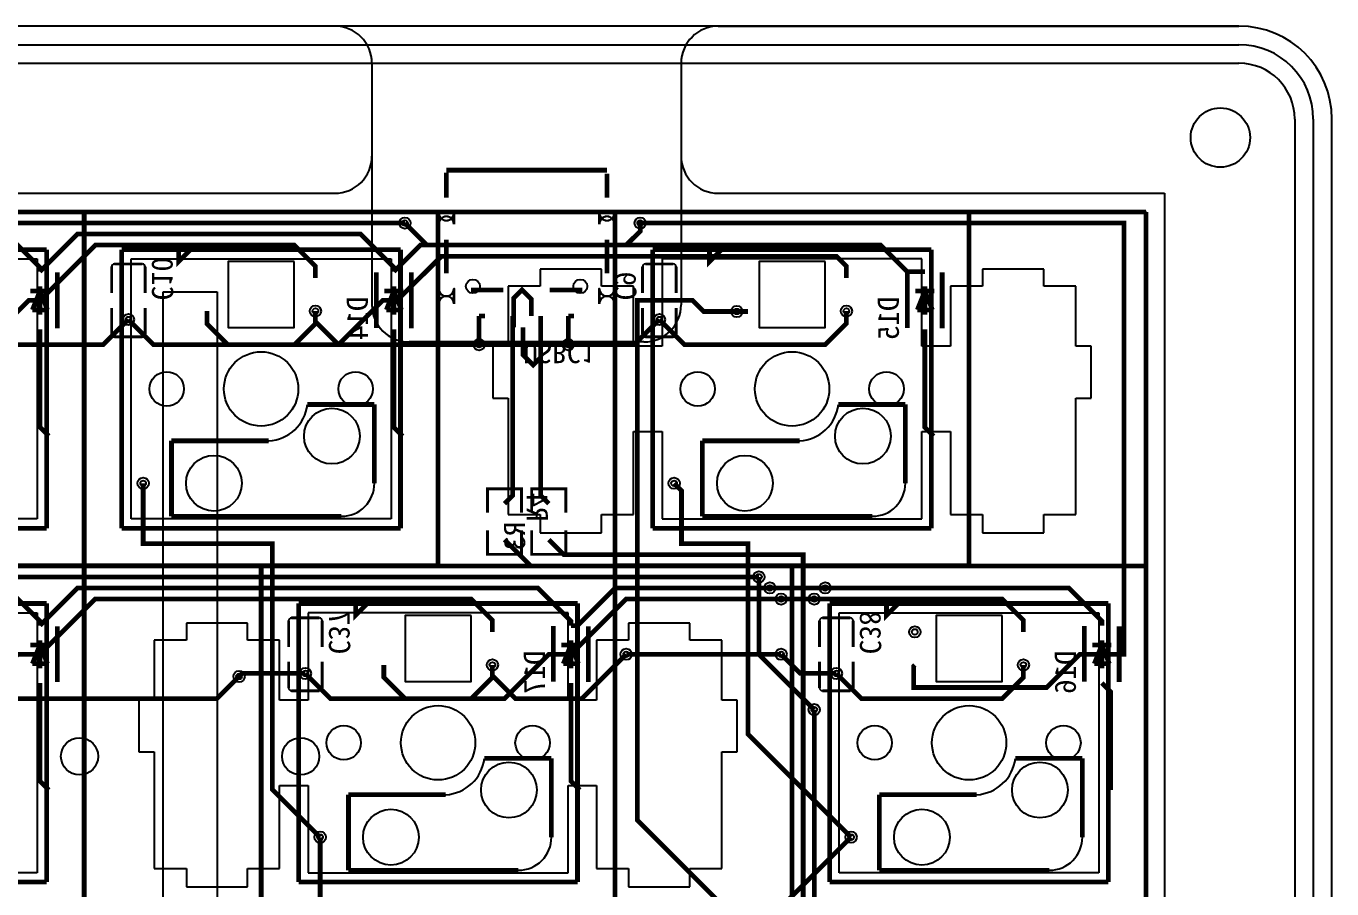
# Model space of a CAD drawing. Extents: x -401 to 1070, y -422 to 1263.
# Drawn here: x -146.3 to -76, y 778.6 to 825 of the extents above; entities that cross this region are included whole.
import ezdxf

# ---------------------------------------------------------------- set-up
doc = ezdxf.new("R2010")
doc.units = 0
doc.header["$MEASUREMENT"] = 0
for name, color, linetype, true_color in [('BoardOutLine', 6, 'Continuous', 0xff00ff), ('BottomLayer', 5, 'Continuous', 0x0000ff), ('BottomSilkLayer', 7, 'Continuous', 0x66cc33), ('BottomSolderMaskLayer', 7, 'Continuous', 0xaa00ff), ('Document', 7, 'Continuous', 0xffffff), ('Hole', 7, 'Continuous', 0x222222), ('Multi-Layer', 7, 'Continuous', 0xc0c0c0), ('TopLayer', 1, 'Continuous', 0xff0000), ('TopSilkLayer', 7, 'Continuous', 0xffcc00), ('TopSolderMaskLayer', 7, 'Continuous', 0x800080)]:
    doc.layers.add(name, color=color, linetype=linetype, true_color=true_color)

msp = doc.modelspace()

# ---------------------------------------------------------------- linework, layer by layer
at = {"linetype": 'Continuous'}
for p, q in [((-80.998, 825.002), (-395.809, 825.002)), ((-80.998, 825.002), (-395.809, 825.002)), ((-129.661, 825.002), (-395.809, 825.002)), ((-129.661, 825.002), (-395.809, 825.002)), ((-129.661, 825.002), (-395.809, 825.002)), ((-109.021, 825.002), (-80.998, 825.002)), ((-109.021, 825.002), (-80.998, 825.002)), ((-109.021, 825.002), (-80.998, 825.002)), ((-395.809, 824.003), (-80.998, 824.003)), ((-127.661, 823.002), (-127.661, 818.002)), ((-127.661, 823.002), (-127.661, 818.002)), ((-127.661, 823.002), (-127.661, 818.002)), ((-111.021, 823.002), (-111.021, 818.002)), ((-111.021, 823.002), (-111.021, 818.002)), ((-111.021, 823.002), (-111.021, 818.002)), ((-76.998, 820.002), (-76.998, 695.692)), ((-75.998, 695.692), (-75.998, 820.002)), ((-75.998, 695.692), (-75.998, 820.002)), ((-75.998, 695.692), (-75.998, 820.002)), ((-75.998, 695.692), (-75.998, 820.002)), ((-75.998, 695.692), (-75.998, 820.002)), ((-127.661, 818.002), (-127.661, 810.002)), ((-127.661, 818.002), (-127.661, 810.002)), ((-111.021, 818.002), (-111.021, 810.002)), ((-111.021, 818.002), (-111.021, 810.002)), ((-390.809, 816.003), (-129.661, 816.003)), ((-109.021, 816.003), (-85.009, 816.003)), ((-138.898, 740.692), (-138.898, 810.692)), ((-138.898, 810.692), (-135.998, 810.692)), ((-135.998, 810.692), (-135.998, 740.692)), ((-113.021, 808.002), (-125.661, 808.002)), ((-113.021, 808.002), (-125.661, 808.002))]:
    msp.add_line(p, q, dxfattribs=at)
at = {"color": 0}
for p, q in [((-395.809, 823.002), (-80.998, 823.002)), ((-77.998, 820.002), (-77.998, 695.692)), ((-86.002, 814.998), (-390.804, 814.998)), ((-86.002, 814.998), (-390.804, 814.998)), ((-86.002, 814.998), (-390.804, 814.998)), ((-86.002, 700.697), (-86.002, 814.998)), ((-86.002, 700.697), (-86.002, 814.998)), ((-86.002, 700.697), (-86.002, 814.998)), ((-159.674, 812.467), (-145.684, 812.467)), ((-145.684, 812.467), (-145.684, 798.477)), ((-140.624, 812.467), (-126.634, 812.467)), ((-140.624, 798.477), (-140.624, 812.467)), ((-126.634, 812.467), (-126.634, 798.477)), ((-112.049, 812.467), (-112.049, 807.767)), ((-98.059, 812.467), (-112.049, 812.467)), ((-98.059, 807.767), (-98.059, 812.467)), ((-115.308, 811.918), (-118.599, 811.918)), ((-118.599, 811.918), (-118.599, 810.996)), ((-115.308, 810.996), (-115.308, 811.918)), ((-91.509, 811.918), (-94.799, 811.918)), ((-94.799, 811.918), (-94.799, 810.996)), ((-91.509, 810.996), (-91.509, 811.918)), ((-118.599, 810.996), (-120.324, 810.996)), ((-120.324, 810.996), (-120.324, 807.767)), ((-113.584, 810.996), (-115.308, 810.996)), ((-113.584, 807.767), (-113.584, 810.996)), ((-94.799, 810.996), (-96.524, 810.996)), ((-96.524, 810.996), (-96.524, 807.767)), ((-89.784, 810.996), (-91.509, 810.996)), ((-89.784, 807.767), (-89.784, 810.996)), ((-120.324, 807.767), (-121.148, 807.767)), ((-121.148, 807.767), (-121.148, 804.977)), ((-112.049, 807.767), (-113.584, 807.767)), ((-96.524, 807.767), (-98.059, 807.767)), ((-88.958, 807.767), (-89.784, 807.767)), ((-88.958, 804.977), (-88.958, 807.767)), ((-121.148, 804.977), (-120.324, 804.977)), ((-120.324, 804.977), (-120.324, 798.707)), ((-89.784, 798.707), (-89.784, 804.977)), ((-89.784, 804.977), (-88.958, 804.977)), ((-113.584, 798.707), (-113.584, 803.177)), ((-113.584, 803.177), (-112.049, 803.177)), ((-112.049, 803.177), (-112.049, 798.477)), ((-98.059, 798.477), (-98.059, 803.177)), ((-98.059, 803.177), (-96.524, 803.177)), ((-96.524, 803.177), (-96.524, 798.707)), ((-145.684, 798.477), (-159.674, 798.477)), ((-126.634, 798.477), (-140.624, 798.477)), ((-120.324, 798.707), (-118.599, 798.707)), ((-118.599, 798.707), (-118.599, 797.726)), ((-115.308, 797.726), (-115.308, 798.707)), ((-115.308, 798.707), (-113.584, 798.707)), ((-112.049, 798.477), (-98.059, 798.477)), ((-96.524, 798.707), (-94.799, 798.707)), ((-94.799, 798.707), (-94.799, 797.726)), ((-91.509, 797.726), (-91.509, 798.707)), ((-91.509, 798.707), (-89.784, 798.707)), ((-118.599, 797.726), (-115.308, 797.726)), ((-94.799, 797.726), (-91.509, 797.726)), ((-159.674, 793.418), (-145.684, 793.418)), ((-145.684, 793.418), (-145.684, 779.427)), ((-131.099, 793.418), (-131.099, 788.717)), ((-117.109, 793.418), (-131.099, 793.418)), ((-117.109, 788.717), (-117.109, 793.418)), ((-102.524, 793.418), (-88.534, 793.418)), ((-102.524, 779.427), (-102.524, 793.418)), ((-88.534, 793.418), (-88.534, 779.427)), ((-134.358, 792.868), (-137.649, 792.868)), ((-137.649, 792.868), (-137.649, 791.947)), ((-134.358, 791.947), (-134.358, 792.868)), ((-110.559, 792.868), (-113.849, 792.868)), ((-113.849, 792.868), (-113.849, 791.947)), ((-110.559, 791.947), (-110.559, 792.868)), ((-137.649, 791.947), (-139.374, 791.947)), ((-139.374, 791.947), (-139.374, 788.717)), ((-132.634, 791.947), (-134.358, 791.947)), ((-132.634, 788.717), (-132.634, 791.947)), ((-113.849, 791.947), (-115.574, 791.947)), ((-115.574, 791.947), (-115.574, 788.717)), ((-108.834, 791.947), (-110.559, 791.947)), ((-108.834, 788.717), (-108.834, 791.947)), ((-139.374, 788.717), (-140.198, 788.717)), ((-140.198, 788.717), (-140.198, 785.928)), ((-131.099, 788.717), (-132.634, 788.717)), ((-115.574, 788.717), (-117.109, 788.717)), ((-108.008, 788.717), (-108.834, 788.717)), ((-108.008, 785.928), (-108.008, 788.717)), ((-140.198, 785.928), (-139.374, 785.928)), ((-139.374, 785.928), (-139.374, 779.657)), ((-108.834, 779.657), (-108.834, 785.928)), ((-108.834, 785.928), (-108.008, 785.928)), ((-132.634, 779.657), (-132.634, 784.126)), ((-132.634, 784.126), (-131.099, 784.126)), ((-131.099, 784.126), (-131.099, 779.427)), ((-117.109, 779.427), (-117.109, 784.126)), ((-117.109, 784.126), (-115.574, 784.126)), ((-115.574, 784.126), (-115.574, 779.657)), ((-145.684, 779.427), (-159.674, 779.427)), ((-139.374, 779.657), (-137.649, 779.657)), ((-137.649, 779.657), (-137.649, 778.678)), ((-134.358, 778.678), (-134.358, 779.657)), ((-134.358, 779.657), (-132.634, 779.657)), ((-131.099, 779.427), (-117.109, 779.427)), ((-115.574, 779.657), (-113.849, 779.657)), ((-113.849, 779.657), (-113.849, 778.678)), ((-110.559, 778.678), (-110.559, 779.657)), ((-110.559, 779.657), (-108.834, 779.657)), ((-88.534, 779.427), (-102.524, 779.427)), ((-137.649, 778.678), (-134.358, 778.678)), ((-113.849, 778.678), (-110.559, 778.678))]:
    msp.add_line(p, q, dxfattribs=at)
msp.add_line((-85.009, 816.003), (-85.009, 700.702))
at = {"linetype": 'Continuous'}
for centre, radius in [((-82, 819), 1.596), ((-82, 819), 1.596), ((-82, 819), 1.596), ((-82, 819), 1.596), ((-82, 819), 1.596), ((-82, 819), 1.596), ((-82, 819), 1.596), ((-143.398, 785.692), 1), ((-131.498, 785.692), 1)]:
    msp.add_circle(centre, radius, dxfattribs=at)
for centre, radius, start, end in [((-129.661, 823.002), 2, 0, 90), ((-129.661, 823.002), 2, 0, 90), ((-129.661, 823.002), 2, 0, 90), ((-109.021, 823.002), 2, 90, 180), ((-109.021, 823.002), 2, 90, 180), ((-109.021, 823.002), 2, 90, 180), ((-80.998, 820.002), 5, 0, 90), ((-80.998, 820.002), 5, 0, 90), ((-80.998, 820.002), 5, 0, 90), ((-80.998, 820.002), 5, 0, 90), ((-80.998, 820.002), 5, 0, 90), ((-80.998, 820.002), 4, 0, 90), ((-80.998, 820.002), 3, 0, 90), ((-129.661, 818.002), 2, 270, 0), ((-109.021, 818.002), 2, 180, 270), ((-125.661, 810.002), 2, 180, 270), ((-125.661, 810.002), 2, 180, 270), ((-113.021, 810.002), 2, 270, 0), ((-113.021, 810.002), 2, 270, 0)]:
    msp.add_arc(centre, radius, start, end, dxfattribs=at)
at = {"layer": 'BoardOutLine', "const_width": 0.254}
for points in [[(-390.801, 814.997), (-390.801, 814.997), (-86.001, 814.997)], [(-86.001, 814.997), (-86.001, 814.997), (-86.001, 700.697)]]:
    msp.add_lwpolyline(points, dxfattribs=at)
at = {"layer": 'BottomLayer', "const_width": 0.254}
for points in [[(-378.358, 811.442), (-375.397, 814.402), (-125.884, 814.402)], [(-98.444, 790.613), (-98.499, 790.557), (-98.499, 789.399), (-91.356, 789.399), (-89.57, 791.185), (-87.188, 791.185), (-87.188, 814.402), (-113.383, 814.402)], [(-164.581, 811.785), (-162.558, 813.807), (-147.316, 813.807), (-145.53, 812.021), (-145.53, 811.785)], [(-145.53, 811.785), (-143.508, 813.807), (-128.266, 813.807), (-126.48, 812.021), (-126.48, 811.785)], [(-155.595, 809.664), (-155.595, 808.989), (-154.46, 807.854), (-148.507, 807.854), (-146.125, 810.235), (-145.53, 810.235), (-142.553, 813.212), (-131.838, 813.212), (-130.703, 812.077), (-130.703, 811.442)], [(-126.479, 811.785), (-125.054, 813.212), (-100.287, 813.212), (-98.859, 811.785), (-97.904, 811.785)], [(-102.127, 811.442), (-102.127, 812.077), (-102.667, 812.616), (-123.92, 812.616), (-126.301, 810.235), (-127.075, 810.235), (-129.456, 807.854), (-135.41, 807.854), (-136.545, 808.989), (-136.545, 809.664)], [(-120.032, 808.78), (-120.032, 810.354), (-119.582, 810.804), (-119.086, 810.309), (-119.086, 809.397)], [(-121.896, 809.397), (-121.896, 809.397), (-121.576, 809.397)], [(-121.896, 809.397), (-121.896, 809.397), (-121.896, 807.854)], [(-120.086, 809.397), (-120.086, 799.735), (-120.527, 799.295)], [(-119.532, 808.78), (-119.532, 807.304), (-118.982, 806.754), (-118.586, 807.15), (-118.586, 809.397)], [(-118.586, 809.397), (-118.586, 799.735), (-118.145, 799.295)], [(-117.096, 809.397), (-117.096, 809.397), (-116.786, 809.397)], [(-117.096, 809.397), (-117.096, 809.397), (-117.096, 807.854)], [(-112.192, 809.205), (-113.543, 807.854), (-117.096, 807.854)], [(-145.054, 802.933), (-145.53, 803.409), (-145.53, 808.685)], [(-126.004, 802.933), (-126.48, 803.409), (-126.48, 808.685)], [(-97.428, 802.933), (-97.904, 803.409), (-97.904, 808.685)], [(-120.527, 797.362), (-119.112, 795.947), (-105.048, 795.947), (-105.048, 719.746), (-188.394, 719.746), (-192.561, 715.578), (-193.156, 715.578), (-195.476, 713.258), (-201.637, 713.258)], [(-118.145, 797.362), (-117.326, 796.543), (-104.453, 796.543), (-104.453, 794.741)], [(-378.358, 792.391), (-375.397, 795.352), (-106.834, 795.352)], [(-104.453, 794.741), (-104.453, 719.15), (-188.394, 719.15), (-192.561, 714.983), (-193.156, 714.983), (-195.668, 712.471), (-201.637, 712.471)], [(-164.581, 792.735), (-162.559, 794.757), (-147.316, 794.757), (-145.53, 792.971), (-145.53, 792.735)], [(-145.53, 792.735), (-143.508, 794.757), (-118.74, 794.757), (-116.955, 792.971), (-116.955, 792.735)], [(-116.955, 792.735), (-116.595, 792.735), (-114.573, 794.757), (-106.239, 794.757)], [(-88.379, 792.735), (-88.379, 792.971), (-90.165, 794.757), (-103.262, 794.757)], [(-155.595, 790.613), (-155.595, 789.938), (-154.46, 788.803), (-149.102, 788.803), (-146.721, 791.185), (-145.53, 791.185), (-142.553, 794.161), (-122.312, 794.161), (-121.178, 793.026), (-121.178, 792.391)], [(-127.02, 790.613), (-127.02, 789.939), (-125.884, 788.803), (-120.526, 788.803), (-118.145, 791.185), (-116.955, 791.185), (-113.978, 794.161), (-106.087, 794.161)], [(-106.087, 794.161), (-106.087, 794.161), (-105.643, 794.161)], [(-92.602, 792.391), (-92.602, 793.026), (-93.737, 794.161), (-103.857, 794.161)], [(-105.643, 791.185), (-105.643, 791.185), (-113.978, 791.185)], [(-134.814, 789.994), (-134.654, 790.155), (-131.242, 790.155)], [(-145.054, 783.882), (-145.53, 784.358), (-145.53, 789.635)], [(-116.479, 783.882), (-116.955, 784.358), (-116.955, 789.635)], [(-88.379, 789.635), (-87.903, 789.159), (-87.903, 783.882)], [(-98.444, 771.563), (-100.849, 769.158), (-103.857, 769.158), (-103.857, 788.208)]]:
    msp.add_lwpolyline(points, dxfattribs=at)
at = {"layer": 'BottomSilkLayer'}
for points, const_width in [([(-115.016, 817.248), (-115.016, 817.248), (-123.656, 817.248)], 0.254), ([(-123.656, 817.112), (-123.656, 817.112), (-123.656, 815.776)], 0.254), ([(-115.016, 817.061), (-115.016, 817.061), (-115.016, 815.776)], 0.254), ([(-123.656, 813.514), (-123.656, 813.514), (-123.656, 811.696)], 0.254), ([(-115.016, 813.514), (-115.016, 813.514), (-115.016, 811.696)], 0.254), ([(-144.597, 811.742), (-144.597, 811.742), (-144.597, 808.742)], 0.254), ([(-141.671, 810.636), (-141.671, 810.636), (-141.671, 812.046)], 0.152), ([(-141.519, 812.199), (-141.519, 812.199), (-140.016, 812.199)], 0.152), ([(-139.864, 812.046), (-139.864, 812.046), (-139.864, 810.636)], 0.152), ([(-127.426, 811.755), (-127.426, 811.755), (-127.426, 808.755)], 0.254), ([(-125.547, 811.742), (-125.547, 811.742), (-125.547, 808.742)], 0.254), ([(-113.096, 810.636), (-113.096, 810.636), (-113.096, 812.046)], 0.152), ([(-112.943, 812.199), (-112.943, 812.199), (-111.441, 812.199)], 0.152), ([(-111.288, 812.046), (-111.288, 812.046), (-111.288, 810.636)], 0.152), ([(-98.851, 811.755), (-98.851, 811.755), (-98.851, 808.755)], 0.254), ([(-96.971, 811.742), (-96.971, 811.742), (-96.971, 808.742)], 0.254), ([(-145.53, 810.997), (-145.53, 810.997), (-145.53, 809.473)], 0.254), ([(-126.48, 810.997), (-126.48, 810.997), (-126.48, 809.473)], 0.254), ([(-97.904, 810.997), (-97.904, 810.997), (-97.904, 809.473)], 0.254), ([(-146.038, 810.743), (-146.038, 810.743), (-145.022, 810.743)], 0.254), ([(-145.53, 810.743), (-145.53, 810.743), (-145.937, 809.727)], 0.254), ([(-145.124, 809.727), (-145.124, 809.727), (-145.53, 810.743)], 0.254), ([(-126.988, 810.743), (-126.988, 810.743), (-125.972, 810.743)], 0.254), ([(-126.48, 810.743), (-126.48, 810.743), (-126.886, 809.727)], 0.254), ([(-126.073, 809.727), (-126.073, 809.727), (-126.48, 810.743)], 0.254), ([(-122.336, 810.8), (-122.336, 810.8), (-120.586, 810.8)], 0.254), ([(-118.088, 810.797), (-118.088, 810.797), (-116.338, 810.797)], 0.254), ([(-98.412, 810.743), (-98.412, 810.743), (-97.396, 810.743)], 0.254), ([(-97.904, 810.743), (-97.904, 810.743), (-98.311, 809.727)], 0.254), ([(-97.498, 809.727), (-97.498, 809.727), (-97.904, 810.743)], 0.254), ([(-145.937, 809.727), (-145.937, 809.727), (-145.124, 809.727)], 0.254), ([(-141.671, 809.834), (-141.671, 809.834), (-141.671, 808.424)], 0.152), ([(-139.864, 808.424), (-139.864, 808.424), (-139.864, 809.834)], 0.152), ([(-126.886, 809.727), (-126.886, 809.727), (-126.073, 809.727)], 0.254), ([(-113.096, 809.834), (-113.096, 809.834), (-113.096, 808.424)], 0.152), ([(-111.288, 808.424), (-111.288, 808.424), (-111.288, 809.834)], 0.152), ([(-98.311, 809.727), (-98.311, 809.727), (-97.498, 809.727)], 0.254), ([(-141.519, 808.272), (-141.519, 808.272), (-140.016, 808.272)], 0.152), ([(-112.943, 808.272), (-112.943, 808.272), (-111.441, 808.272)], 0.152), ([(-121.444, 798.805), (-121.444, 800.09), (-119.609, 800.09), (-119.609, 798.805)], 0.152), ([(-117.228, 798.805), (-117.228, 800.09), (-119.062, 800.09), (-119.062, 798.805)], 0.152), ([(-121.444, 797.852), (-121.444, 796.567), (-119.609, 796.567), (-119.609, 797.852)], 0.152), ([(-117.228, 797.852), (-117.228, 796.567), (-119.062, 796.567), (-119.062, 797.852)], 0.152), ([(-144.597, 792.691), (-144.597, 792.691), (-144.597, 789.691)], 0.254), ([(-132.146, 791.586), (-132.146, 791.586), (-132.146, 792.996)], 0.152), ([(-131.994, 793.148), (-131.994, 793.148), (-130.491, 793.148)], 0.152), ([(-130.339, 792.996), (-130.339, 792.996), (-130.339, 791.586)], 0.152), ([(-117.901, 792.705), (-117.901, 792.705), (-117.901, 789.705)], 0.254), ([(-116.021, 792.691), (-116.021, 792.691), (-116.021, 789.691)], 0.254), ([(-103.57, 791.586), (-103.57, 791.586), (-103.57, 792.996)], 0.152), ([(-103.418, 793.148), (-103.418, 793.148), (-101.916, 793.148)], 0.152), ([(-101.763, 792.996), (-101.763, 792.996), (-101.763, 791.586)], 0.152), ([(-89.325, 792.705), (-89.325, 792.705), (-89.325, 789.705)], 0.254), ([(-87.446, 792.691), (-87.446, 792.691), (-87.446, 789.691)], 0.254), ([(-145.53, 791.947), (-145.53, 791.947), (-145.53, 790.423)], 0.254), ([(-116.955, 791.947), (-116.955, 791.947), (-116.955, 790.423)], 0.254), ([(-88.379, 791.947), (-88.379, 791.947), (-88.379, 790.423)], 0.254), ([(-146.038, 791.693), (-146.038, 791.693), (-145.022, 791.693)], 0.254), ([(-145.53, 791.693), (-145.53, 791.693), (-145.937, 790.677)], 0.254), ([(-145.124, 790.677), (-145.124, 790.677), (-145.53, 791.693)], 0.254), ([(-117.463, 791.693), (-117.463, 791.693), (-116.447, 791.693)], 0.254), ([(-116.955, 791.693), (-116.955, 791.693), (-117.361, 790.677)], 0.254), ([(-116.548, 790.677), (-116.548, 790.677), (-116.955, 791.693)], 0.254), ([(-88.887, 791.693), (-88.887, 791.693), (-87.871, 791.693)], 0.254), ([(-88.379, 791.693), (-88.379, 791.693), (-88.785, 790.677)], 0.254), ([(-87.973, 790.677), (-87.973, 790.677), (-88.379, 791.693)], 0.254), ([(-145.937, 790.677), (-145.937, 790.677), (-145.124, 790.677)], 0.254), ([(-132.146, 790.784), (-132.146, 790.784), (-132.146, 789.373)], 0.152), ([(-130.339, 789.373), (-130.339, 789.373), (-130.339, 790.784)], 0.152), ([(-117.361, 790.677), (-117.361, 790.677), (-116.548, 790.677)], 0.254), ([(-103.57, 790.784), (-103.57, 790.784), (-103.57, 789.373)], 0.152), ([(-101.763, 789.373), (-101.763, 789.373), (-101.763, 790.784)], 0.152), ([(-88.785, 790.677), (-88.785, 790.677), (-87.973, 790.677)], 0.254), ([(-131.994, 789.221), (-131.994, 789.221), (-130.491, 789.221)], 0.152), ([(-103.418, 789.221), (-103.418, 789.221), (-101.916, 789.221)], 0.152)]:
    msp.add_lwpolyline(points, dxfattribs=dict(at, const_width=const_width))
at = {"layer": 'BottomSilkLayer', "const_width": 0.254}
for points in [[(-138.069, 812.966), (-137.434, 812.966), (-138.069, 812.331), (-138.069, 812.966)], [(-109.493, 812.966), (-108.858, 812.966), (-109.493, 812.331), (-109.493, 812.966)], [(-128.543, 793.915), (-127.908, 793.915), (-128.543, 793.28), (-128.543, 793.915)], [(-99.968, 793.915), (-99.333, 793.915), (-99.968, 793.28), (-99.968, 793.915)]]:
    msp.add_lwpolyline(points, close=True, dxfattribs=at)
at = {"layer": 'BottomSilkLayer'}
for centre, start, end in [((-141.519, 812.046), 90, 180), ((-140.016, 812.046), 0, 90), ((-112.943, 812.046), 90, 180), ((-111.441, 812.046), 0, 90), ((-141.519, 808.424), 180, 270), ((-140.016, 808.424), 270, 360), ((-112.943, 808.424), 180, 270), ((-111.441, 808.424), 270, 360), ((-131.994, 792.996), 90, 180), ((-130.491, 792.996), 0, 90), ((-103.418, 792.996), 90, 180), ((-101.916, 792.996), 0, 90), ((-131.994, 789.373), 180, 270), ((-130.491, 789.373), 270, 0), ((-103.418, 789.373), 180, 270), ((-101.916, 789.373), 270, 0)]:
    msp.add_arc(centre, 0.152, start, end, dxfattribs=at)
at = {"layer": 'BottomSolderMaskLayer'}
for points in [[(-124.073, 814.337), (-124.073, 814.337), (-124.073, 814.954)], [(-123.239, 814.337), (-123.239, 814.337), (-123.239, 814.954)], [(-115.433, 814.337), (-115.433, 814.337), (-115.433, 814.954)], [(-114.599, 814.337), (-114.599, 814.337), (-114.599, 814.954)], [(-124.073, 810.055), (-124.073, 810.055), (-124.073, 810.875)], [(-123.239, 810.055), (-123.239, 810.055), (-123.239, 810.875)], [(-115.433, 810.055), (-115.433, 810.055), (-115.433, 810.875)], [(-114.599, 810.055), (-114.599, 810.055), (-114.599, 810.875)]]:
    msp.add_lwpolyline(points, close=True, dxfattribs=at)
for centre, start, end in [((-123.656, 814.954), 180, 0), ((-123.656, 814.337), 0, 180), ((-115.016, 814.954), 180, 0), ((-115.016, 814.337), 0, 180), ((-123.656, 810.875), 180, 0), ((-123.656, 810.055), 0, 180), ((-115.016, 810.875), 180, 0), ((-115.016, 810.055), 0, 180)]:
    msp.add_arc(centre, 0.417, start, end, dxfattribs=at)
at = {"layer": 'Document', "const_width": 0.254}
for points in [[(-143.149, 795.948), (-162.199, 795.948), (-162.199, 814.998), (-143.149, 814.998)], [(-124.099, 795.948), (-143.149, 795.948), (-143.149, 814.998), (-124.099, 814.998)], [(-143.149, 814.998), (-143.149, 814.998), (-143.149, 795.948)], [(-124.099, 814.998), (-124.099, 814.998), (-124.099, 795.948)], [(-95.523, 795.948), (-114.573, 795.948), (-114.573, 814.998), (-95.523, 814.998)], [(-95.523, 814.998), (-95.523, 814.998), (-95.523, 795.948)], [(-131.134, 804.634), (-131.134, 804.634), (-127.528, 804.634)], [(-127.528, 804.634), (-127.528, 804.634), (-127.528, 800.393)], [(-102.559, 804.634), (-102.559, 804.634), (-98.952, 804.634)], [(-98.952, 804.634), (-98.952, 804.634), (-98.952, 800.393)], [(-138.45, 802.679), (-138.45, 802.679), (-138.45, 798.615)], [(-138.45, 802.679), (-138.45, 802.679), (-133.217, 802.679)], [(-109.874, 802.679), (-109.874, 802.679), (-109.874, 798.615)], [(-109.874, 802.679), (-109.874, 802.679), (-104.642, 802.679)], [(-129.306, 798.615), (-129.306, 798.615), (-138.45, 798.615)], [(-100.73, 798.615), (-100.73, 798.615), (-109.874, 798.615)], [(-143.149, 776.897), (-162.199, 776.897), (-162.199, 795.947), (-143.149, 795.947)], [(-143.149, 795.947), (-143.149, 795.947), (-143.149, 776.897)], [(-114.573, 776.897), (-133.623, 776.897), (-133.623, 795.947), (-114.573, 795.947)], [(-114.573, 795.947), (-114.573, 795.947), (-114.573, 776.897)], [(-85.998, 776.897), (-105.048, 776.897), (-105.048, 795.947), (-85.998, 795.947)], [(-85.998, 795.947), (-85.998, 795.947), (-85.998, 776.897)], [(-121.609, 785.584), (-121.609, 785.584), (-118.002, 785.584)], [(-118.002, 785.584), (-118.002, 785.584), (-118.002, 781.342)], [(-93.034, 785.584), (-93.034, 785.584), (-89.427, 785.584)], [(-89.427, 785.584), (-89.427, 785.584), (-89.427, 781.342)], [(-128.924, 783.628), (-128.924, 783.628), (-128.924, 779.564)], [(-128.924, 783.628), (-128.924, 783.628), (-123.692, 783.628)], [(-100.349, 783.628), (-100.349, 783.628), (-100.349, 779.564)], [(-100.349, 783.628), (-100.349, 783.628), (-95.116, 783.628)], [(-119.78, 779.564), (-119.78, 779.564), (-128.924, 779.564)], [(-91.205, 779.564), (-91.205, 779.564), (-100.349, 779.564)]]:
    msp.add_lwpolyline(points, dxfattribs=at)
at = {"layer": 'Document'}
for centre, radius, start, end in [((-133.338, 804.894), 2.219, 273.12162, 353.27606), ((-104.762, 804.894), 2.219, 273.12162, 353.27606), ((-129.297, 800.384), 1.769, 270, 0.27868), ((-100.721, 800.384), 1.769, 270, 0.27868), ((-123.813, 785.844), 2.219, 273.12162, 353.27606), ((-95.237, 785.844), 2.219, 273.12162, 353.27606), ((-119.772, 781.334), 1.769, 270, 0.27868), ((-91.196, 781.334), 1.769, 270, 0.27868)]:
    msp.add_arc(centre, radius, start, end, dxfattribs=at)
at = {"layer": 'Hole'}
for centre in [(-125.884, 814.402), (-113.221, 814.402), (-130.703, 809.664), (-108.025, 809.64), (-102.127, 809.664), (-140.768, 809.205), (-112.192, 809.205), (-121.896, 807.854), (-117.096, 807.854), (-139.974, 800.393), (-111.398, 800.393), (-106.834, 795.352), (-106.239, 794.757), (-103.262, 794.757), (-105.643, 794.161), (-103.857, 794.161), (-98.444, 792.391), (-113.978, 791.185), (-105.643, 791.185), (-121.178, 790.613), (-92.602, 790.613), (-134.814, 789.994), (-134.814, 789.994), (-131.242, 790.155), (-131.242, 790.155), (-102.667, 790.155), (-103.857, 788.208), (-130.449, 781.342), (-101.873, 781.342)]:
    msp.add_circle(centre, 0.152, dxfattribs=at)
at = {"layer": 'Multi-Layer'}
for points in [[(-124.056, 814.345), (-124.056, 814.345), (-124.056, 814.945)], [(-123.256, 814.345), (-123.256, 814.345), (-123.256, 814.945)], [(-115.416, 814.345), (-115.416, 814.345), (-115.416, 814.945)], [(-114.616, 814.345), (-114.616, 814.345), (-114.616, 814.945)], [(-131.846, 812.331), (-135.402, 812.331), (-135.402, 808.775), (-131.846, 808.775)], [(-103.27, 812.331), (-106.826, 812.331), (-106.826, 808.775), (-103.27, 808.775)], [(-124.056, 810.065), (-124.056, 810.065), (-124.056, 810.865)], [(-123.256, 810.065), (-123.256, 810.065), (-123.256, 810.865)], [(-115.416, 810.065), (-115.416, 810.065), (-115.416, 810.865)], [(-114.616, 810.065), (-114.616, 810.065), (-114.616, 810.865)], [(-122.32, 793.28), (-125.876, 793.28), (-125.876, 789.724), (-122.32, 789.724)], [(-93.745, 793.28), (-97.301, 793.28), (-97.301, 789.724), (-93.745, 789.724)]]:
    msp.add_lwpolyline(points, close=True, dxfattribs=at)
for centre, radius in [((-125.884, 814.402), 0.305), ((-113.221, 814.402), 0.305), ((-122.226, 810.996), 0.375), ((-116.446, 810.996), 0.375), ((-130.703, 809.664), 0.305), ((-108.025, 809.64), 0.305), ((-102.127, 809.664), 0.305), ((-140.768, 809.205), 0.305), ((-112.192, 809.205), 0.305), ((-133.624, 805.473), 2), ((-121.896, 807.854), 0.305), ((-117.096, 807.854), 0.305), ((-105.048, 805.473), 2), ((-138.704, 805.473), 0.925), ((-128.544, 805.473), 0.925), ((-110.128, 805.473), 0.925), ((-99.968, 805.473), 0.925), ((-129.814, 802.933), 1.5), ((-101.238, 802.933), 1.5), ((-136.164, 800.393), 1.5), ((-107.588, 800.393), 1.5), ((-139.974, 800.393), 0.305), ((-111.398, 800.393), 0.305), ((-106.834, 795.352), 0.305), ((-106.239, 794.757), 0.305), ((-103.262, 794.757), 0.305), ((-105.643, 794.161), 0.305), ((-103.857, 794.161), 0.305), ((-98.444, 792.391), 0.305), ((-113.978, 791.185), 0.305), ((-105.643, 791.185), 0.305), ((-121.178, 790.613), 0.305), ((-92.602, 790.613), 0.305), ((-134.814, 789.994), 0.305), ((-134.814, 789.994), 0.305), ((-131.242, 790.155), 0.305), ((-131.242, 790.155), 0.305), ((-102.667, 790.155), 0.305), ((-103.857, 788.208), 0.305), ((-124.099, 786.422), 2), ((-95.523, 786.422), 2), ((-129.179, 786.422), 0.925), ((-119.019, 786.422), 0.925), ((-100.603, 786.422), 0.925), ((-90.443, 786.422), 0.925), ((-120.289, 783.882), 1.5), ((-91.713, 783.882), 1.5), ((-126.639, 781.342), 1.5), ((-98.063, 781.342), 1.5), ((-130.449, 781.342), 0.305), ((-101.873, 781.342), 0.305)]:
    msp.add_circle(centre, radius, dxfattribs=at)
for centre, start, end in [((-123.656, 814.945), 180, 0), ((-123.656, 814.345), 0, 180), ((-115.016, 814.945), 180, 0), ((-115.016, 814.345), 0, 180), ((-123.656, 810.865), 180, 0), ((-123.656, 810.065), 0, 180), ((-115.016, 810.865), 180, 0), ((-115.016, 810.065), 0, 180)]:
    msp.add_arc(centre, 0.4, start, end, dxfattribs=at)
at = {"layer": 'TopLayer', "const_width": 0.254}
for points in [[(-125.884, 814.402), (-124.694, 813.212), (-113.978, 813.212), (-113.221, 813.968), (-113.221, 814.402)], [(-107.429, 809.64), (-109.811, 809.64), (-110.406, 810.235), (-113.383, 810.235), (-113.383, 782.255), (-108.62, 777.492), (-108.62, 739.987)], [(-149.753, 809.664), (-149.753, 809.1), (-148.507, 807.854), (-142.119, 807.854), (-140.768, 809.205)], [(-140.768, 809.205), (-139.416, 807.854), (-131.838, 807.854), (-130.703, 808.989), (-130.703, 809.664)], [(-130.703, 809.664), (-130.703, 809.1), (-129.456, 807.854), (-121.896, 807.854)], [(-112.192, 809.205), (-110.841, 807.854), (-103.262, 807.854), (-102.127, 808.989), (-102.127, 809.664)], [(-121.896, 807.854), (-121.896, 807.854), (-117.096, 807.854)], [(-139.974, 800.393), (-139.974, 797.138), (-133.028, 797.138), (-133.028, 783.922), (-130.449, 781.342)], [(-111.398, 800.393), (-111.001, 799.996), (-111.001, 797.138), (-107.429, 797.138), (-107.429, 786.899), (-101.873, 781.342)], [(-106.834, 795.352), (-106.834, 791.185), (-103.857, 788.208)], [(-106.239, 794.757), (-106.239, 794.757), (-103.262, 794.757)], [(-105.643, 794.161), (-105.643, 794.161), (-103.857, 794.161)], [(-121.178, 790.613), (-121.178, 790.05), (-119.931, 788.803), (-116.359, 788.803), (-113.978, 791.185)], [(-102.667, 790.155), (-104.613, 790.155), (-105.643, 791.185)], [(-149.753, 790.613), (-149.753, 790.05), (-148.507, 788.803), (-136.005, 788.803), (-134.814, 789.994)], [(-131.242, 790.155), (-129.891, 788.803), (-122.312, 788.803), (-121.178, 789.938), (-121.178, 790.613)], [(-102.667, 790.155), (-101.316, 788.803), (-93.737, 788.803), (-92.602, 789.938), (-92.602, 790.613)], [(-130.449, 781.342), (-130.449, 767.055), (-125.686, 762.292)], [(-101.873, 781.342), (-105.723, 777.492), (-107.429, 777.492), (-107.429, 767.848), (-101.873, 762.292)]]:
    msp.add_lwpolyline(points, dxfattribs=at)
at = {"layer": 'TopSilkLayer', "const_width": 0.254}
for points in [[(-145.054, 814.998), (-143.149, 814.998), (-143.149, 813.093)], [(-143.149, 813.093), (-143.149, 814.998), (-141.244, 814.998)], [(-126.004, 814.998), (-124.099, 814.998), (-124.099, 813.093)], [(-114.573, 813.093), (-114.573, 814.998), (-112.668, 814.998)], [(-97.428, 814.998), (-95.523, 814.998), (-95.523, 813.093)], [(-160.174, 812.973), (-160.174, 812.973), (-145.174, 812.973)], [(-145.174, 797.972), (-145.174, 797.972), (-145.174, 812.973)], [(-141.124, 797.972), (-141.124, 797.972), (-141.124, 812.973)], [(-141.124, 812.973), (-141.124, 812.973), (-126.124, 812.973)], [(-126.124, 797.972), (-126.124, 797.972), (-126.124, 812.973)], [(-112.548, 797.972), (-112.548, 797.972), (-112.548, 812.973)], [(-112.548, 812.973), (-112.548, 812.973), (-97.548, 812.973)], [(-97.548, 797.972), (-97.548, 797.972), (-97.548, 812.973)], [(-160.174, 797.972), (-160.174, 797.972), (-145.174, 797.972)], [(-143.149, 797.853), (-143.149, 795.948), (-145.054, 795.948)], [(-141.244, 795.948), (-143.149, 795.948), (-143.149, 797.853)], [(-141.124, 797.972), (-141.124, 797.972), (-126.124, 797.972)], [(-124.099, 797.853), (-124.099, 795.948), (-126.004, 795.948)], [(-112.668, 795.948), (-114.573, 795.948), (-114.573, 797.853)], [(-112.548, 797.972), (-112.548, 797.972), (-97.548, 797.972)], [(-95.523, 797.853), (-95.523, 795.948), (-97.428, 795.948)], [(-145.054, 795.947), (-143.149, 795.947), (-143.149, 794.042)], [(-133.623, 794.042), (-133.623, 795.947), (-131.718, 795.947)], [(-116.478, 795.947), (-114.573, 795.947), (-114.573, 794.042)], [(-105.048, 794.042), (-105.048, 795.947), (-103.143, 795.947)], [(-87.903, 795.947), (-85.998, 795.947), (-85.998, 794.042)], [(-160.174, 793.922), (-160.174, 793.922), (-145.174, 793.922)], [(-145.174, 778.922), (-145.174, 778.922), (-145.174, 793.922)], [(-131.598, 778.922), (-131.598, 778.922), (-131.598, 793.922)], [(-131.598, 793.922), (-131.598, 793.922), (-116.598, 793.922)], [(-116.598, 778.922), (-116.598, 778.922), (-116.598, 793.922)], [(-103.023, 778.922), (-103.023, 778.922), (-103.023, 793.922)], [(-103.023, 793.922), (-103.023, 793.922), (-88.023, 793.922)], [(-88.023, 778.922), (-88.023, 778.922), (-88.023, 793.922)], [(-160.174, 778.922), (-160.174, 778.922), (-145.174, 778.922)], [(-143.149, 778.802), (-143.149, 776.897), (-145.054, 776.897)], [(-131.718, 776.897), (-133.623, 776.897), (-133.623, 778.802)], [(-131.598, 778.922), (-131.598, 778.922), (-116.598, 778.922)], [(-114.573, 778.802), (-114.573, 776.897), (-116.478, 776.897)], [(-103.143, 776.897), (-105.048, 776.897), (-105.048, 778.802)], [(-103.023, 778.922), (-103.023, 778.922), (-88.023, 778.922)], [(-85.998, 778.802), (-85.998, 776.897), (-87.903, 776.897)]]:
    msp.add_lwpolyline(points, dxfattribs=at)
at = {"layer": 'TopSolderMaskLayer'}
for points in [[(-124.073, 814.337), (-124.073, 814.337), (-124.073, 814.954)], [(-123.239, 814.337), (-123.239, 814.337), (-123.239, 814.954)], [(-115.433, 814.337), (-115.433, 814.337), (-115.433, 814.954)], [(-114.599, 814.337), (-114.599, 814.337), (-114.599, 814.954)], [(-124.073, 810.055), (-124.073, 810.055), (-124.073, 810.875)], [(-123.239, 810.055), (-123.239, 810.055), (-123.239, 810.875)], [(-115.433, 810.055), (-115.433, 810.055), (-115.433, 810.875)], [(-114.599, 810.055), (-114.599, 810.055), (-114.599, 810.875)]]:
    msp.add_lwpolyline(points, close=True, dxfattribs=at)
for centre, start, end in [((-123.656, 814.954), 180, 0), ((-123.656, 814.337), 0, 180), ((-115.016, 814.954), 180, 0), ((-115.016, 814.337), 0, 180), ((-123.656, 810.875), 180, 0), ((-123.656, 810.055), 0, 180), ((-115.016, 810.875), 180, 0), ((-115.016, 810.055), 0, 180)]:
    msp.add_arc(centre, 0.417, start, end, dxfattribs=at)

# ---------------------------------------------------------------- texts
at = {"layer": 'BottomSilkLayer', "text_generation_flag": 2}
for s, rotation, p in [('C10', 270, (-139.498, 810.235)), ('C9', 270, (-114.573, 810.235)), ('D14', 90, (-127.877, 810.44)), ('D15', 90, (-99.301, 810.44)), ('USBC1', 180, (-119.511, 808.001)), ('R4', 270, (-119.336, 798.329)), ('R3', 90, (-119.415, 798.329)), ('C37', 270, (-129.973, 791.185)), ('C38', 270, (-101.397, 791.185)), ('D17', 90, (-118.351, 791.39)), ('D16', 90, (-89.776, 791.39))]:
    msp.add_text(s, height=1.143, rotation=rotation, dxfattribs=at).set_placement(p)

doc.saveas('drawing.dxf')
